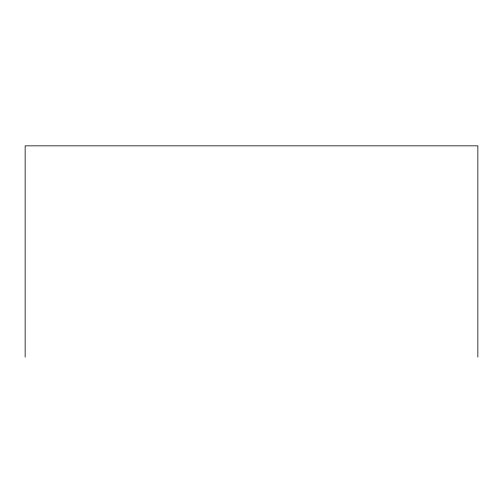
<?xml version="1.0" encoding="UTF-8"?>
<svg xmlns="http://www.w3.org/2000/svg" width="503" height="503" viewBox="0 0 503 503"><rect width="100%" height="100%" fill="white"/><g stroke="black" fill="none" stroke-linecap="round" stroke-linejoin="round"><path stroke-width="0.75" d="M477.85 357.155L477.85 145.845L25.15 145.845L25.15 357.155"/></g></svg>
